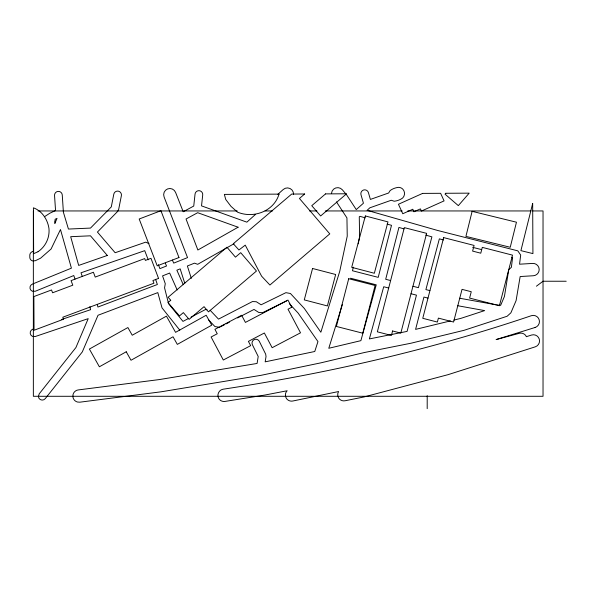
<?xml version="1.0" encoding="UTF-8"?>
<svg xmlns="http://www.w3.org/2000/svg" width="596" height="596" viewBox="0 0 596 596"><rect width="100%" height="100%" fill="white"/><g stroke="black" fill="none" stroke-linecap="round" stroke-linejoin="round"><path stroke-width="0.89" d="M353.257 267.164L352.489 270.755L378.214 277.363L391.498 225.318L387.124 224.074M358.226 243.846L359.604 236.634L359.276 216.78L359.999 216.341L365.251 217.838M342.395 304.504L328.783 348.273L360.885 340.659L376.24 284.828L350.537 278.228M255.401 214.493L246.863 222.159L201.53 205.881L202.715 194.952A3.859 3.859 0 0 0 199.295 190.698A3.859 3.859 0 0 0 195.041 194.117L193.745 206.052L183.218 211.751L175.582 192.411L174.27 190.385L172.289 189.014A6.176 6.176 0 0 0 164.086 196.948L187.539 257.614L173.727 263.119L172.356 260.042M277.848 194.333L283.249 189.483A6.176 6.176 0 0 1 293.545 194.415M536.415 286.207L543.03 281.238L566.2 281.238M44.439 216.735L49.803 213.249L55.547 210.507L54.549 195.503A3.859 3.859 0 0 1 58.147 191.398A3.859 3.859 0 0 1 62.26 194.989L63.399 212.236L68.443 229.058L90.51 228.082L111.296 206.864L113.799 194.199A3.859 3.859 0 0 1 118.336 191.16A3.859 3.859 0 0 1 121.375 195.697L118.649 209.494L117.621 211.446L97.431 232.053L115.147 252.734L145.722 242.147L148.97 243.652M233.96 243.764L197.693 264.311L194.49 263.156L187.368 265.995L191.323 278.369M188.612 318.413L182.972 321.386L168.549 303.669L164.563 287.838L165.271 283.718L162.552 275.881L169.674 273.05L176.587 288.65A3.859 3.859 0 0 0 177.452 289.887M191.025 317.139L205.516 309.503L207.05 309.756M220.311 326.899L224.424 324.768M226.07 323.919L229.356 322.212M237.58 317.951L254.03 309.436L258.791 312.475L262.56 312.684L286.736 300.853M33.354 251.236L32.147 251.75A3.859 3.859 0 0 0 29.8 255.341L29.815 257.472A3.867 3.859 0 0 0 32.407 260.892L35.358 260.72L40.61 258.172L51.07 249.016L60.479 229.512L71.416 268.155L32.363 284.106A3.867 3.859 0 0 0 32.333 291.243L35.283 291.258L73.777 275.538L75.029 279.062M33.354 329.014L32.817 329.193A3.859 3.859 0 0 0 32.34 336.315L35.291 336.509L88.208 318.637L75.916 347.543L39.209 393.852L38.397 396.69A3.867 3.859 0 0 0 45.259 398.642L82.293 351.931L98.035 315.254L157.806 292.606L162.015 307.879L179.761 330.11M61.336 319.568L90.585 309.689L89.892 306.649M535.104 327.472L496.088 339.586L519.243 333.328A6.213 6.184 -47.7 0 1 525.747 335.518L526.328 336.695L531.49 335.049A6.191 6.169 -47.2 0 1 539.253 339.057A6.191 6.169 -47.2 0 1 535.26 346.835L448.095 374.653L364.186 396.914L345.069 400.765A6.176 6.176 0 0 1 338.722 398.158L337.798 395.93L337.79 393.516L338.61 391.527L292.725 401.033A6.176 6.176 0 0 1 286.385 398.411C284.94 396.057 285.03 392.645 287.175 390.752L264.959 395.036L224.997 401.421A6.176 6.176 0 0 1 218.762 398.56C216.534 394.954 218.866 389.881 223.046 389.218C327.703 373.416 431.146 349.673 531.438 315.671A6.191 6.169 -46.2 0 1 539.171 319.739A6.191 6.169 -46.2 0 1 535.111 327.487M450.367 320.924L415.591 329.379L423.935 297.061L428.002 298.097M453.876 320.074L460.894 318.361L484.66 310.598L457.803 305.741M37.988 210.947L237.23 210.947M265.026 210.947L272.439 210.947M309.51 210.947L316.923 210.947M325.26 210.947L402.173 210.947M407.738 210.947L530.984 210.947M532.839 210.947L543.03 210.947L543.03 396.288L33.354 396.288L33.354 210.947M219.492 327.323L214.91 326.548L208.324 319.598M459.583 298.224L495.798 304.757M496.699 304.921L500.625 305.383L504.432 296.465L508.753 269.683L511.375 267.306L512.605 257.494L511.77 257.286M443.588 239.95L439.349 238.869L425.894 289.589L429.917 290.617M472.643 247.333L481.553 249.597M390.618 280.545L385.694 279.286L398.925 227.441L404.028 228.894M388.704 288.024L383.72 286.75L369.371 338.923L407.09 331.398L416.455 295.139L411.017 293.746M412.939 286.266L418.414 287.674L431.899 236.858L425.797 235.115M210.12 310.263L218.516 319.128L252.458 301.554L256.31 301.732L261.115 304.794L285.909 292.666L290.431 293.5L304.31 308.445L320.857 332.233L339.713 271.433L347.237 236.135L346.939 217.905L336.479 201.91M289.306 303.617L298.127 313.079L317.959 341.582L314.762 351.498L265.175 361.846L266.032 356.49L265.674 354.166L259.342 341.396A3.867 3.859 16.6 0 0 254.172 339.645A3.867 3.859 16.6 0 0 252.428 344.823L258.21 356.49L257.1 363.448L159.348 379.57L78.232 389.933A6.176 6.176 -78 0 0 73.055 394.44L72.891 396.839A6.176 6.176 -90 0 0 77.398 402.017L79.797 402.188L161.024 391.818L261.1 375.309L320.804 362.86L364.618 352.474L411.039 343.207L464.046 330.311L507.129 316.252L510.891 312.811L516.091 300.622L520.159 276.537L533.375 275.747A6.184 6.169 -45.7 0 0 539.171 269.206A6.184 6.169 -45.7 0 0 532.638 263.425L519.548 264.199L520.688 255.073L517.805 250.849L437.606 230.458L367.106 210.336L369.848 207.81L391.244 200.256L394.194 201.225A17.217 17.202 -90 0 0 402.658 198.014C405.034 195.697 405.153 191.741 402.926 189.282A6.191 6.184 -90 0 0 398.612 187.345A17.217 17.202 -90 0 0 390.149 190.549L388.644 192.985L370.384 199.429L368.417 192.62A3.867 3.859 -90 0 0 363.635 189.982A3.867 3.859 -90 0 0 360.997 194.758L363.441 203.214L356.259 209.583L346.596 194.81L342.342 189.789A6.176 6.176 0 0 0 331.503 193.372M183.292 284.717L176.856 270.189L180.178 268.863L184.246 281.603A3.859 3.859 0 0 0 184.976 282.921M165.301 263.171L166.545 265.98L159.899 268.632L158.342 264.579M148.233 259.811L144.724 250.663L80.996 272.797L82.308 276.477M155.571 279.315L157.374 284.508L97.9 307.044L97.416 304.921M427.198 395.684L427.198 408.655M54.974 221.235L54.847 223.47L57.037 218.352L55.137 219.261L54.974 221.235M472.129 211.334L465.916 236.388L510.243 247.273L516.464 222.204L472.129 211.334M532.668 203.46L520.911 250.64L532.928 253.605L532.668 203.46M348.712 278.719L336.39 326.459L362.778 333.201L375.108 285.477L348.712 278.719M392.57 330.974L391.423 335.436L377.35 331.823L404.326 227.635L426.639 233.364L400.817 333.089L392.57 330.974M443.655 237.61L422.765 318.301L437.367 322.064L438.395 318.115L453.578 322.034L462.034 289.358L471.257 291.727L469.611 298.075L499.411 305.718L512.515 255.14L482.283 247.377L480.771 253.196L472.606 251.095L474.081 245.418L443.655 237.61M312.557 268.483L304.28 299.892L327.39 305.934L335.652 274.495L312.557 268.483M365.326 215.961L351.7 267.321L374.348 273.266L387.966 221.898L365.326 215.961M279.032 194.125C273.996 211.334 253.434 218.814 237.499 212.131L230.987 206.365L225.728 199.451L224.357 194.4L279.032 194.125M445.801 193.275L445.033 194.162L458.331 205.635L469.186 193.156L445.801 193.275M304.653 193.991L299.438 198.475L329.782 233.87L269.913 285.037L261.607 276.179L245.247 245.135L238.936 249.977L233.297 243.734L291.682 194.058L304.653 193.991M170.732 300.272L168.027 302.582L179.478 315.917L183.359 312.609L189.126 319.344L204.041 306.664L208.481 311.864L256.466 271.038L240.702 252.682L235.45 257.144L226.957 247.228L168.147 297.27L170.732 300.272M325.558 193.886L311.753 205.687L320.641 215.968L346.581 193.782L325.558 193.886M238.102 227.218L197.865 250.015L186.041 219L197.686 212.705L238.102 227.218M126.24 351.774L99.376 366.786L89.385 349.047L127.894 327.547L132.23 335.235L166.426 316.141L175.574 332.345L206.179 315.254L211.759 325.155L177.325 344.399L173.034 336.785L131.008 360.252L126.24 351.774M291.749 307.238L288.002 309.205L300.526 332.806L272.149 347.706L264.363 333L248.398 341.381L250.67 345.65L223.299 360.014L211.096 336.993L217.257 333.76L214.925 329.32L241.633 315.269L245.41 322.414L287.95 300.064L291.749 307.238M38.047 251.721L33.652 253.687L33.421 207.81C42.167 210.954 47.673 219.604 48.969 228.551A25.196 25.196 0 0 1 38.04 251.713M422.624 193.395L398.441 204.249L402.769 213.74L412.805 209.241L413.944 211.759L420.403 208.876L421.402 211.066L444.072 200.897L440.63 193.305L422.624 193.395M178.971 257.546L157.225 265.838L139.188 219L160.92 210.708L178.971 257.546M158.551 278.414L152.919 280.522L153.939 283.227L62.818 317.214L63.571 319.203L34.039 330.259L33.868 296.57L51.532 289.969L52.59 292.778L72.801 285.193L71.066 280.619L93.408 272.253L95.226 277.08L144.679 258.582L145.387 260.415L150.974 258.321L158.551 278.414M107.31 255.46L78.672 265.429L70.678 236.686L90.488 235.815L107.31 255.46"/></g></svg>
